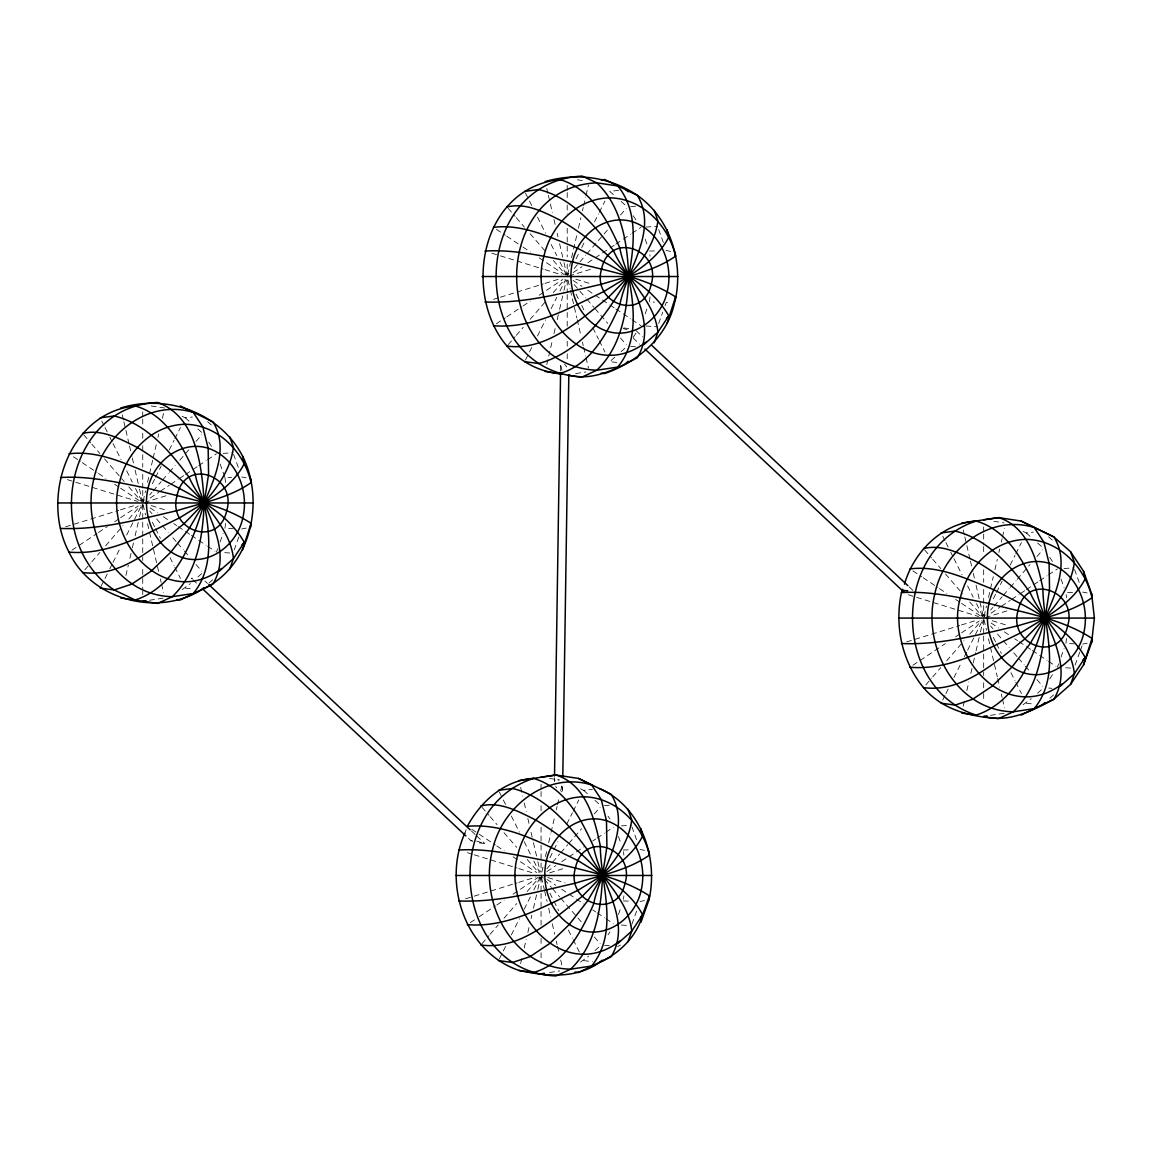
<?xml version="1.0" encoding="UTF-8"?>
<svg xmlns="http://www.w3.org/2000/svg" width="1152" height="1152" viewBox="0 0 1152 1152"><rect width="100%" height="100%" fill="white"/><g stroke="black" fill="none" stroke-linecap="round" stroke-linejoin="round"><path stroke-width="0.75" stroke-dasharray="5 3.75" d="M554.501 777.773L554.443 781.358L555.538 778.824L558.389 780.134M560.606 370.786L560.779 364.19L561.773 362.88M561.514 791.928L562.507 790.632L562.694 784.022M225.547 523.325L224.971 528.408L233.352 528.696M650.03 296.885L649.44 301.968L654.466 302.141M623.491 899.222L623.88 895.824M1066.493 638.438L1065.902 643.522L1074.283 643.795M125.914 575.482L128.318 565.128M129.917 558.216L131.918 549.59M132.322 547.862L133.517 542.678M135.115 535.766L139.133 518.501M139.536 516.787L142.33 504.691M143.136 501.25L145.541 490.882M147.542 482.256L149.141 475.344M149.544 473.616L152.755 459.806M153.144 458.078L156.355 444.269M157.954 437.371L158.76 433.915M162.36 418.378L163.57 413.194M546.782 364.579L552.384 340.402M553.997 333.504L555.192 328.32M557.194 319.694L559.195 311.054M559.598 309.326L563.602 292.061M564.005 290.333L566.41 279.979M567.619 274.795L576.821 235.094M578.434 228.182L580.838 217.829M582.437 210.917L583.243 207.475M583.632 205.747L585.634 197.107M586.037 195.379L588.442 185.026M520.632 963.518L521.827 958.334M524.232 947.981L526.234 939.355M527.846 932.443L529.445 925.546M531.043 918.634L531.85 915.178M533.448 908.28L537.451 891.014M537.854 889.286L540.662 877.205M541.858 872.021L543.067 866.837M545.472 856.483L547.07 849.571M548.669 842.674L550.685 834.034M551.074 832.306L554.688 816.768M556.286 809.87L557.093 806.414M557.482 804.686L559.094 797.774M560.693 790.877L562.291 783.965M963.245 706.133L964.44 700.949M966.845 690.595L968.846 681.955M970.848 673.33L972.85 664.69M973.253 662.962L975.658 652.608M976.061 650.88L980.064 633.614M980.467 631.886L983.275 619.805M984.067 616.349L986.472 605.995M988.488 597.37L990.086 590.458M990.49 588.73L993.283 576.648M994.896 569.736L997.301 559.382M998.899 552.47L999.691 549.029M1001.304 542.117L1002.096 538.661M1002.499 536.933L1004.501 528.307M216.461 552.125L217.67 548.741M220.104 541.958L223.142 533.491M234.187 549.965L238.824 537.048M645.192 313.819L647.021 308.75M464.904 833.098L466.114 829.714M658.67 323.525L662.731 312.221M665.05 305.755L666.202 302.53L670.68 301.651M618.437 914.458L620.87 907.69M631.944 924.091L637.157 909.547M1057.406 667.238L1058.616 663.84M1061.05 657.072L1064.088 648.605M1075.133 665.078L1079.77 652.162M1080.346 650.549L1082.088 645.696M100.973 586.498L104.184 580.075M104.99 578.462L109.008 570.427M109.8 568.829L112.219 564.005M113.011 562.406L120.24 547.949M126.677 535.09L141.134 506.189M142.733 502.963L144.346 499.752M152.366 483.696L154.786 478.872M155.578 477.274L161.208 466.027M169.243 449.957L174.053 440.323M174.859 438.71L180.475 427.478M525.442 360.058L528.667 353.635M529.459 352.022L531.878 347.213M537.494 335.966L545.53 319.896M551.146 308.65L556.776 297.403M559.987 290.981L565.603 279.734M567.216 276.523L568.814 273.312M576.043 258.854L578.462 254.045M581.674 247.608L584.078 242.798M594.518 221.918L598.536 213.883M599.342 212.27L604.958 201.038M499.306 958.997L502.517 952.574M503.309 950.962L505.728 946.152M511.344 934.906L519.379 918.835M524.203 909.202L530.626 896.357M533.837 889.934L540.259 877.075M549.893 857.808L553.104 851.371M553.91 849.773L557.928 841.738M566.77 824.069L572.386 812.822M573.192 811.224L578.808 799.978M942.71 699.998L945.115 695.189M945.922 693.576L948.341 688.752M953.957 677.52L961.186 663.062M964.397 656.626L966.802 651.816M967.608 650.203L982.066 621.288M983.678 618.077L985.277 614.866M993.312 598.81L995.717 593.986M996.523 592.373L1002.139 581.141M1010.174 565.07L1014.998 555.437M1015.805 553.824L1021.421 542.578M633.211 337.32L637.07 331.502M608.026 934.805L609.955 931.896M1049.674 678.874L1052.568 674.51M84.845 569.808L90.634 563.126M91.8 561.787L99.907 552.427M105.682 545.746L123.048 525.701M128.837 519.005L140.414 505.642M149.674 494.942L151.992 492.278M153.158 490.939L161.251 481.579M162.418 480.24L168.206 473.558M169.358 472.219L175.147 465.538M179.784 460.195L189.043 449.496M195.984 441.475L201.773 434.794M508.176 344.707L515.117 336.686M516.269 335.347L523.224 327.326M530.165 319.306L546.379 300.586M553.32 292.565L564.898 279.202M574.157 268.502L585.734 255.139M586.886 253.8L607.723 229.738M620.467 215.035L626.256 208.354M482.026 943.646L488.966 935.626M490.118 934.286L498.226 924.926M504.014 918.245L516.758 903.542M527.17 891.518L539.899 876.802M546.854 868.781L551.477 863.438M552.643 862.099L559.584 854.078M560.75 852.754L567.691 844.733M568.843 843.394L581.587 828.691M594.317 813.974L600.106 807.293M925.79 684.922L931.579 678.24M932.731 676.901L940.838 667.541M946.627 660.859L963.994 640.8M969.782 634.118L981.36 620.755M990.619 610.056L992.938 607.392M994.09 606.053L1002.197 596.693M1003.349 595.354L1009.138 588.672M1010.304 587.333L1016.093 580.651M1017.245 579.312L1029.974 564.61M1036.93 556.589L1042.718 549.907M182.146 589.608L190.339 583.646M197.899 576.95L202.939 572.486M208.915 583.128L212.774 579.701M614.822 357.192L609.782 361.656L618.61 362.693M621.115 351.619L627.408 346.046M580.478 962.122L588.672 956.146M594.965 950.558L601.258 944.986M1023.077 704.722L1031.285 698.746M1037.578 693.173L1043.87 687.586M1049.846 698.242L1053.706 694.814M71.957 550.152L97.027 533.448M98.496 532.454L107.338 526.565M114.71 521.654L119.146 518.702M120.614 517.709L138.312 505.915M150.106 498.053L158.962 492.149M160.43 491.17L169.272 485.28M170.755 484.286L178.128 479.376M179.597 478.397L184.018 475.445M185.501 474.466L191.39 470.534M192.874 469.541L197.294 466.603M198.763 465.61L206.136 460.699M207.619 459.72L216.461 453.816M496.426 323.712L505.282 317.822M506.75 316.829L521.496 307.008M522.979 306.014L530.352 301.104M539.194 295.2L562.781 279.475M573.106 272.592L581.962 266.702M587.851 262.771L593.755 258.84M595.224 257.846L608.501 249.005M609.97 248.026L614.405 245.074M615.874 244.094L621.778 240.149M623.246 239.17L630.619 234.259M632.088 233.28L640.944 227.376M470.29 922.651L477.662 917.741M479.131 916.762L495.346 905.947M496.829 904.968L504.202 900.043M513.043 894.154L518.947 890.222M520.416 889.229L538.114 877.435M546.955 871.546L555.811 865.642M561.701 861.71L567.605 857.779M569.074 856.8L574.978 852.869M576.446 851.875L583.819 846.965M592.675 841.061L595.627 839.102M597.096 838.123L604.469 833.198M605.938 832.219L613.31 827.309M912.888 665.266L945.331 643.637M955.656 636.754L960.077 633.816M961.56 632.822L979.243 621.029M991.051 613.166L999.893 607.262M1001.362 606.283L1010.218 600.379M1011.686 599.4L1019.059 594.49M1020.542 593.51L1024.963 590.558M1026.432 589.565L1038.226 581.702M1039.709 580.723L1047.082 575.813M1048.55 574.819L1057.406 568.93M617.53 946.512L620.525 945.144M493.546 299.318L498.686 297.734M500.4 297.202L543.226 283.954M544.939 283.421L558.648 279.173M568.93 276.005L591.192 269.107M65.635 526.824L118.742 510.394M120.456 509.861L134.165 505.613M144.446 502.445L166.723 495.547M906.581 641.938L959.688 625.507M961.402 624.974L975.11 620.726M985.392 617.544L1007.654 610.661M465.682 898.79L472.536 896.674M474.25 896.141L517.075 882.893M518.789 882.36L535.925 877.061M549.634 872.827L565.042 868.046M241.718 528.97L246.211 528.091M1082.664 644.083L1087.142 643.205M640.051 901.469L644.544 900.605M575.683 373.55L585.85 371.995M149.515 600.25L163.08 598.176M990.446 715.349L1004.011 713.29M549.533 972.49L559.714 970.949M618.61 190.354L609.782 191.39L614.822 195.854M182.146 416.318L185.299 417.83L192.355 417.01M1023.077 531.432L1026.245 532.944L1033.301 532.123M580.478 788.832L583.632 790.344L592.459 789.307M630.662 206.712L635.544 206.251M604.512 805.651L609.394 805.205M645.912 227.059L657.504 226.296M223.085 453.384L233.035 452.736M1064.03 568.498L1073.966 567.85M621.418 825.883L631.368 825.235M654.466 250.92L649.44 251.078L650.03 256.176M220.104 463.982L224.971 477.533L231.667 477.302M1072.613 592.416L1065.902 592.632L1066.493 597.73M623.29 850.032L630 849.802M192.643 578.189L191.434 578.29L192.038 578.779M472.248 840.499L471.038 840.614L472.608 841.464M623.29 900.922L630 901.138M645.912 326.002L657.504 326.765M224.741 552.658L233.035 553.205M1065.686 667.771L1073.966 668.304M621.418 925.056L631.368 925.704M623.822 327.917L630 328.867M630.662 346.349L635.544 346.795M1048.752 688.046L1052.006 688.349M604.512 945.288L609.394 945.749M185.299 588.11L192.355 588.931M1026.245 703.21L1033.301 704.045M583.632 960.61L592.459 961.646M577.382 179.77L585.85 181.051M993.845 521.323L1004.011 522.864M151.214 405.95L164.765 408.01M549.533 778.45L559.714 780.005M670.68 251.395L666.202 250.531L665.05 247.291M1082.664 592.085L1087.142 592.949M241.718 476.971L246.211 477.835M640.051 849.47L644.544 850.349M476.654 841.104L484.632 843.523L477.245 842.659M627.077 329.674L623.218 328.522M491.832 253.21L498.686 255.326M500.4 255.859L543.226 269.107M544.939 269.64L562.075 274.939M575.784 279.173L591.192 283.954M908.294 594.763L978.538 616.493M992.246 620.726L1007.654 625.507M67.349 479.65L137.592 501.379M151.301 505.613L166.723 510.394M467.395 852.682L472.536 854.266M474.25 854.798L517.075 868.046M518.789 868.579L532.498 872.827M547.92 877.594L565.042 882.893M496.426 229.349L505.282 235.238M506.75 236.218L521.496 246.053M522.979 247.032L530.352 251.957M539.194 257.846L564.264 274.565M573.106 280.454L581.962 286.358M587.851 290.29L593.755 294.221M595.224 295.2L608.501 304.056M609.97 305.035L614.405 307.987M615.874 308.966L621.778 312.898M623.246 313.877L630.619 318.802M632.088 319.781L640.944 325.685M912.888 570.888L921.744 576.792M923.213 577.771L937.958 587.606M939.442 588.586L946.814 593.51M955.656 599.4L960.077 602.352M961.56 603.331L980.726 616.118M991.051 623.002L998.424 627.912M1004.314 631.843L1008.734 634.795M1014.638 638.726L1017.59 640.685M1019.059 641.678L1024.963 645.61M1026.432 646.589L1030.853 649.541M1032.336 650.52L1038.226 654.451M1039.709 655.43L1047.082 660.355M1048.55 661.334L1055.923 666.245M73.426 456.768L80.798 461.678M82.282 462.658L97.027 472.493M98.496 473.472L105.869 478.397M114.71 484.286L119.146 487.238M120.614 488.218L139.781 501.005M150.106 507.888L157.478 512.798M163.382 516.73L167.803 519.682M173.707 523.613L176.645 525.586M178.128 526.565L184.018 530.496M185.501 531.475L189.922 534.427M191.39 535.406L197.294 539.338M198.763 540.331L206.136 545.242M207.619 546.221L214.992 551.146M471.758 829.267L477.662 833.198M479.131 834.178L495.346 844.992M496.829 845.986L504.202 850.896M513.043 856.8L518.947 860.731M520.416 861.71L536.645 872.525M546.955 879.408L555.811 885.298M561.701 889.229L567.605 893.16M569.074 894.154L574.978 898.085M576.446 899.064L583.819 903.974M592.675 909.878L595.627 911.851M597.096 912.83L604.469 917.741M605.938 918.72L613.31 923.645M1048.565 536.774L1052.424 540.202M1026.245 532.944L1032.538 538.531M1037.578 542.995L1042.618 547.459M621.115 201.442L626.155 205.906M207.619 421.675L211.478 425.088M185.299 417.83L191.592 423.418M197.899 428.99L201.672 432.346M583.632 790.344L588.672 794.808M594.965 800.381L600.005 804.845M636.12 330.725L642.658 336.845M909.216 586.915L913.133 590.587M633.139 338.04L639.677 344.16M204.941 580.997L207.547 583.445M471.485 831.053L475.416 834.725M476.712 835.963L484.56 843.307M192.816 579.715L196.733 583.402M468.504 838.368L471.125 840.816M564.624 364.19L566.683 366.912M924.638 549.907L931.579 557.928M932.731 559.267L940.838 568.613M945.475 573.97L962.842 594.014M969.782 602.035L982.512 616.738M990.619 626.098L992.938 628.776M997.56 634.118L1002.197 639.475M1003.349 640.8L1009.138 647.496M1013.774 652.838L1017.245 656.842M1018.397 658.181L1024.186 664.862M1025.352 666.202L1029.974 671.544M1036.93 679.565L1042.718 686.261M508.176 208.354L515.117 216.374M516.269 217.714L524.376 227.074M530.165 233.755L546.379 252.461M553.32 260.482L566.05 275.198M574.157 284.544L585.734 297.922M586.886 299.246L593.842 307.267M594.994 308.606L607.723 323.309M620.467 338.026L626.256 344.707M482.026 807.293L488.966 815.314M490.118 816.653L497.074 824.674M504.014 832.694L516.758 847.397M527.17 859.435L538.747 872.798M543.384 878.141L541.066 875.477L542.664 878.688M544.536 879.48L551.477 887.501M552.643 888.84L559.584 896.861M560.75 898.2L581.587 922.262M594.317 936.965L600.106 943.646M83.693 434.794L90.634 442.814M91.8 444.154L99.907 453.514M104.53 458.856L124.214 481.579M128.837 486.922L141.581 501.638M149.674 510.984L151.992 513.662M156.629 519.005L161.251 524.362M162.418 525.701L168.206 532.382M172.829 537.725L176.314 541.742M177.466 543.067L183.254 549.763M184.406 551.088L189.043 556.445M195.984 564.466L201.773 571.147M1049.674 557.294L1052.568 561.658M633.211 215.741L637.07 221.558M608.026 816.134L609.955 819.043M208.728 442.181L212.602 447.998M555.739 786.24L556.603 787.91M942.71 536.155L945.115 540.979M945.922 542.578L949.939 550.613M950.746 552.226L953.15 557.035M953.957 558.648L961.992 574.704M967.608 585.95L973.238 597.197M976.45 603.619L982.872 616.478M993.312 637.358L995.717 642.168M996.523 643.781L1001.347 653.414M1010.981 672.696L1014.998 680.731M1015.805 682.33L1021.421 693.576M525.442 193.003L528.667 199.426M529.459 201.038L531.878 205.848M537.494 217.094L545.53 233.165M551.146 244.397L556.776 255.643M559.987 262.066L566.41 274.925M576.043 294.192L578.462 299.016M581.674 305.438L584.078 310.262M592.906 327.931L598.536 339.178M599.342 340.776L604.958 352.022M499.306 791.942L502.517 798.365M503.309 799.978L505.728 804.787M511.344 816.034L519.379 832.104M524.203 841.738L530.626 854.597M533.837 861.019L539.453 872.266M549.893 893.146L553.104 899.568M553.91 901.166L558.734 910.814M568.368 930.082L572.386 938.117M573.192 939.73L579.614 952.574M101.779 421.042L104.184 425.866M104.99 427.478L109.008 435.499M109.8 437.112L112.219 441.936M113.011 443.534L121.046 459.605M126.677 470.837L132.293 482.083M135.504 488.506L141.926 501.365M152.366 522.245L154.786 527.069M155.578 528.667L160.402 538.315M170.035 557.582L174.053 565.618M174.859 567.216L180.475 578.462M561.974 370.296L560.678 365.414M1074.557 569.462L1079.77 584.006M1061.05 579.096L1064.088 587.563M658.67 229.522L664.459 245.678M645.192 239.227L647.021 244.31M631.944 826.862L636.581 839.779M618.437 836.482L620.87 843.25M233.611 454.349L238.824 468.893M561.989 786.24L562.608 789.408M963.245 530.035L964.44 535.205M964.843 536.933L966.442 543.845M966.845 545.573L970.056 559.382M970.459 561.11L972.85 571.464M973.253 573.192L974.462 578.376M976.061 585.274L983.275 616.349M984.067 619.805L986.472 630.158M988.488 638.798L990.086 645.71M990.49 647.424L997.301 676.786M997.69 678.499L999.691 687.139M1001.304 694.051L1002.096 697.493M1002.499 699.221L1004.501 707.861M546.782 188.482L547.978 193.666M548.381 195.379L549.979 202.291M550.382 204.019L552.384 212.645M553.997 219.557L555.595 226.454M557.194 233.366L558 236.822M559.598 243.72L563.602 260.986M564.005 262.714L566.813 274.795M568.008 279.979L570.01 288.619M570.413 290.333L576.821 317.966M577.224 319.694L580.838 335.232M582.437 342.13L583.243 345.586M583.632 347.314L585.634 355.939M586.037 357.667L588.442 368.035M520.632 787.421L522.634 796.061M524.232 802.958L526.234 811.598M527.846 818.496L529.042 823.68M531.043 832.306L533.045 840.946M533.448 842.674L537.451 859.939M537.854 861.667L540.259 872.021M541.469 877.205L544.262 889.286M544.666 891.014L547.07 901.368M548.669 908.28L550.685 916.906M552.283 923.818L554.688 934.171M556.286 941.083L557.093 944.525M557.482 946.253L559.094 953.165M560.693 960.062L562.291 966.974M122.299 414.922L123.509 420.106M123.912 421.819L125.51 428.731M125.914 430.459L129.11 444.269M129.514 445.997L131.918 456.35M132.322 458.078L133.517 463.262M135.115 470.16L139.133 487.426M139.536 489.154L142.33 501.25M143.136 504.691L145.541 515.059M147.542 523.685L149.141 530.597M149.544 532.325L158.76 572.026M160.358 578.938L161.165 582.379M161.568 584.107L163.57 592.747M623.491 851.731L623.88 855.115M224.971 477.533L225.547 482.616M983.678 526.925L983.678 532.282M983.678 534.082L983.678 544.795M983.678 546.581L983.678 553.738M983.678 569.822L983.678 582.336M983.678 589.478L983.678 603.778M983.678 605.563L983.678 616.291M983.678 619.877L983.678 634.248M983.678 636.048L983.678 652.219M983.678 654.019L983.678 670.19M983.678 671.99L983.678 675.59M983.678 682.776L983.678 691.762M983.678 693.562L983.678 700.747M567.216 185.371L567.216 190.742M567.216 192.528L567.216 197.885M567.216 205.027L567.216 213.97M567.216 228.269L567.216 244.354M567.216 246.139L567.216 256.867M567.216 264.01L567.216 274.738M567.216 280.123L567.216 292.709M567.216 294.494L567.216 310.666M567.216 312.466L567.216 328.637M567.216 341.222L567.216 346.608M567.216 353.808L567.216 359.194M541.066 784.31L541.066 789.682M541.066 791.467L541.066 798.61M541.066 805.766L541.066 811.123M541.066 827.208L541.066 843.293M541.066 845.093L541.066 861.178M541.066 862.963L541.066 871.891M541.066 877.262L541.066 891.648M541.066 893.448L541.066 909.619M541.066 911.419L541.066 927.59M541.066 938.362L541.066 945.562M541.066 952.747L541.066 963.533M142.733 411.811L142.733 417.182M142.733 418.968L142.733 426.11M142.733 433.267L142.733 438.624M142.733 445.781L142.733 452.923M142.733 454.709L142.733 467.222M142.733 474.365L142.733 488.664M142.733 490.464L142.733 501.178M142.733 504.763L142.733 537.12M142.733 538.906L142.733 555.077M142.733 556.877L142.733 560.477M142.733 569.462L142.733 576.648M142.733 578.448L142.733 589.234M142.733 591.019L142.733 594.619"/><path stroke-width="1.5" d="M554.515 775.973L560.578 372.586M562.795 776.851L568.814 375.25M176.774 599.544L180.202 600.005L212.875 584.136C234.374 548.266 201.874 509.846 195.293 474.336C182.938 446.645 166.579 414.85 135.173 405.936C68.803 412.517 40.133 497.606 69.005 552.125C91.354 599.832 157.19 617.098 201.182 589.968C250.402 568.181 265.579 502.171 242.582 456.106C219.542 412.56 167.17 393.682 120.701 408.01M575.107 972.043L578.534 972.504L611.208 956.635C632.693 920.765 600.206 882.36 593.626 846.835C581.256 819.158 564.912 787.349 533.506 778.435C504.432 780.077 480.614 801.619 467.338 826.315C506.822 822.845 543.586 844.085 578.03 860.645C601.517 875.549 629.338 889.056 642.6 914.818C637.171 936.043 619.243 953.582 599.515 962.467C575.467 979.171 546.034 976.349 519.034 970.43C464.832 952.214 442.253 883.181 464.904 833.098M568.872 375.077C593.366 381.413 616.334 368.712 637.358 357.696C658.843 321.826 626.342 283.406 619.776 247.882C607.406 220.205 591.048 188.41 559.642 179.496C456.206 191.275 458.021 364.939 562.133 374.054M987.062 715.867L983.678 716.386C1008.677 723.211 1032.35 710.698 1053.821 699.25C1075.306 663.379 1042.805 624.96 1036.238 589.435C1023.869 561.758 1007.51 529.963 976.104 521.05C941.789 523.44 913.637 552.082 904.478 584.165M250.69 527.227L251.078 523.339C220.435 503.381 182.837 497.722 148.046 488.304C119.218 482.861 90.043 475.618 60.494 477.533M601.258 373.104L604.685 373.565C639.173 361.296 670.349 334.987 675.562 296.899C644.904 276.941 607.306 271.267 572.515 261.864C543.686 256.421 514.512 249.178 484.978 251.078M640.915 922.334L649.022 899.726L649.411 895.838C618.754 875.88 581.155 870.221 546.365 860.803C517.55 855.36 488.362 848.117 458.827 850.032M1091.635 642.341L1092.024 638.438C1061.366 618.494 1023.768 612.821 988.978 603.418C960.149 597.96 930.974 590.717 901.44 592.632C894.456 625.666 901.829 661.349 923.472 687.586C942.178 709.906 970.776 716.861 998.626 718.546L1013.242 711.806L1034.237 708.61L1053.821 699.25L1070.626 684.346L1083.528 664.934L1091.635 642.341L1094.4 618.077L1091.635 593.827L1083.528 571.219L1070.626 551.808L1053.821 536.918L1021.147 521.05L998.626 517.622L983.678 519.782M675.173 300.787C683.654 262.181 670.421 218.52 637.358 195.365C609.811 176.846 576.922 172.382 545.184 181.57M649.022 899.726C658.541 857.462 640.958 806.53 599.515 788.472M242.582 549.835L251.078 523.339M667.066 323.395L675.562 296.899M1083.528 664.934L1092.024 638.438M229.694 569.246L233.453 558.605L244.282 542.304C224.856 508.522 185.89 492.322 152.942 474.638C126.346 464.141 98.381 450.029 69.005 453.816M654.163 342.792L657.922 332.165L668.75 315.864C649.325 282.082 610.373 265.882 577.426 248.184C550.829 237.701 522.864 223.589 493.488 227.376M628.013 941.746L631.771 931.104L642.6 914.818L649.411 895.838M1070.626 684.346L1074.384 673.718L1085.213 657.418C1065.787 623.635 1026.835 607.435 993.888 589.738C967.291 579.24 939.326 565.142 909.95 568.93M901.44 592.632L902.65 589.248M568.368 375.552L568.742 374.688M60.494 528.408C100.037 530.136 138.902 519.365 177.134 510.638C202.133 502.79 229.32 497.966 251.078 482.602C244.037 451.944 217.973 424.771 185.27 424.282C152.554 424.771 126.49 451.944 119.448 482.602C102.269 540.72 165.715 611.611 221.602 568.498M242.006 544.925L244.282 542.304M484.978 301.968C524.52 303.696 563.386 292.925 601.618 284.198C626.616 276.336 653.803 271.526 675.562 256.162C668.52 225.504 642.456 198.331 609.739 197.842C577.037 198.331 550.973 225.504 543.931 256.162C526.752 314.28 590.184 385.171 646.085 342.058M666.49 318.485L668.75 315.864M458.827 900.922C498.37 902.635 537.235 891.864 575.467 883.152C600.466 875.29 627.653 870.48 649.411 855.101C642.37 824.443 616.306 797.285 583.589 796.795C550.886 797.285 524.822 824.443 517.781 855.101C500.602 913.234 564.034 984.11 619.934 940.997M640.339 917.424L642.6 914.818M901.44 643.522C940.982 645.25 979.848 634.478 1018.08 625.752C1043.078 617.89 1070.266 613.08 1092.024 597.715C1084.982 567.058 1058.918 539.885 1026.202 539.395C993.499 539.885 967.435 567.058 960.394 597.715C943.214 655.834 1006.646 726.725 1062.547 683.597M1082.952 660.038L1085.213 657.418M219.341 571.104L233.453 558.605C229.954 526.392 201.557 505.757 189.101 477.288C169.906 451.339 146.995 423.835 114.192 415.973L100.166 417.83M201.182 589.968L203.76 587.693M643.81 344.664L657.922 332.165C654.437 299.952 626.026 279.317 613.584 250.848C594.374 224.899 571.478 197.395 538.661 189.533L524.65 191.39M625.666 363.528L628.243 361.253M617.659 943.618L631.771 931.104C628.286 898.891 599.875 878.256 587.434 849.787C568.224 823.838 545.328 796.334 512.51 788.472L498.499 790.344M599.515 962.467L602.093 960.192M1060.272 686.218L1074.384 673.718C1070.899 641.506 1042.488 620.87 1030.046 592.402C1010.837 566.453 987.941 538.949 955.123 531.072L941.112 532.944M1042.128 705.082L1044.706 702.806M1021.147 715.118L1034.237 708.61C1062.274 674.093 1043.352 628.056 1042.877 588.427C1037.318 561.283 1028.362 526.925 998.626 517.622L961.632 523.123M976.104 521.05C891.317 548.669 891.317 687.499 976.104 715.118C1017.014 701.755 1034.222 655.949 1045.109 618.077C1055.534 593.395 1069.992 562.205 1053.821 536.918L1021.147 521.05M533.506 778.435C439.013 808.92 452.822 971.986 556.013 975.931L570.629 969.192L591.638 965.995C619.661 931.478 600.754 885.456 600.278 845.827C594.706 818.683 585.749 784.325 556.013 775.008L541.066 777.168M142.733 601.272L146.131 600.754M519.034 780.523L556.013 775.008L578.534 778.435L611.208 794.304C632.693 830.174 600.206 868.594 593.626 904.118C581.256 931.795 564.912 963.59 533.506 972.504L519.034 970.43M541.066 973.771L544.45 973.267M601.258 179.957L604.685 179.496L637.358 195.365C658.843 231.235 626.342 269.64 619.776 305.165C607.406 332.842 591.048 364.651 559.642 373.565L545.184 371.477M507.01 207.014C526.363 202.205 544.752 212.63 561.557 220.896C586.642 235.886 609.134 254.808 628.646 276.523C634.118 306.389 638.597 341.87 617.774 367.056L596.779 370.253L582.163 376.992C467.453 370.872 467.453 182.189 582.163 176.069L596.779 182.808L617.774 186.005C638.597 211.176 634.118 246.672 628.646 276.523C627.408 309.672 621.893 346.262 596.779 370.253C489.946 365.27 489.946 187.776 596.779 182.808C621.893 206.798 627.408 243.389 628.646 276.523C608.285 312.854 581.011 352.094 538.661 363.528L524.65 361.656M82.541 433.454C101.894 428.645 120.283 439.07 137.088 447.336C162.173 462.326 184.651 481.248 204.178 502.963C209.635 532.829 214.128 568.31 193.306 593.496L172.296 596.693L157.694 603.432L120.701 597.931M923.472 548.568C942.826 543.758 961.214 554.184 978.019 562.45C1003.104 577.44 1025.597 596.347 1045.109 618.077C1043.87 651.226 1038.355 687.802 1013.242 711.806C955.699 710.654 921.557 645.638 934.834 593.827C943.747 549.994 988.978 513.504 1034.237 527.558L1043.842 542.074L1049.098 563.342L1049.53 589.435L1045.109 618.077L1030.046 643.752L1011.845 667.166L992.131 686.218L972.648 699.25L955.123 705.082L941.112 703.21M480.859 805.954C500.213 801.144 518.602 811.584 535.406 819.835C560.491 834.84 582.984 853.747 602.51 875.477C601.258 908.611 595.742 945.202 570.629 969.192C513.086 968.04 478.944 903.038 492.221 851.213C501.134 807.394 546.365 770.89 591.638 784.944L601.229 799.474L606.485 820.728L606.917 846.835L602.51 875.477L587.434 901.152L569.232 924.552L549.518 943.618L530.05 956.635L512.51 962.467L498.499 960.61M482.083 276.523L677.938 276.523M57.6 502.963L253.454 502.963M898.546 618.077L1094.4 618.077M455.933 875.477L651.787 875.477M493.488 325.685C532.973 329.155 569.722 307.915 604.181 291.355C627.667 276.451 655.488 262.944 668.75 237.182L667.066 229.666M69.005 552.125C108.49 555.595 145.253 534.355 179.712 517.795C203.184 502.891 231.019 489.384 244.282 463.622L242.582 456.106M909.95 667.238C949.435 670.694 986.184 649.469 1020.643 632.909C1044.13 618.005 1071.95 604.483 1085.213 578.736L1083.528 571.219M467.338 924.624C506.822 928.094 543.586 906.854 578.03 890.294C601.517 875.405 629.338 861.883 642.6 836.136L640.915 828.605M507.01 346.046C546.134 351.547 579.83 320.04 608.27 297.49C629.438 275.89 653.659 252.302 657.922 220.896L654.163 210.254M82.541 572.486C121.666 577.987 155.347 546.48 183.787 523.93C204.97 502.33 229.176 478.742 233.453 447.336L229.694 436.694M923.472 687.586C962.597 693.101 996.293 661.579 1024.733 639.043C1045.901 617.443 1070.122 593.856 1074.384 562.45L1070.626 551.808M480.859 944.986C519.984 950.501 553.68 918.979 582.12 896.443C603.288 874.829 627.509 851.256 631.771 819.835L628.013 809.208M100.166 588.11L114.192 589.968L135.173 600.005C176.083 586.642 193.277 540.835 204.178 502.963C214.603 478.282 229.046 447.106 212.875 421.805L180.202 405.936M961.632 713.03L976.104 715.118M907.848 590.832L902.232 590.342L903.802 591.192M578.534 778.435L591.638 784.944M625.666 189.533L628.243 191.808M651.802 345.427L907.906 585.691M644.904 349.07L902.304 590.544M208.858 584.669L470.189 829.829M203.27 589.522L465.898 835.92M1091.635 593.827L1092.024 597.715M675.173 252.274L675.562 256.162M649.022 851.213L649.411 855.101M250.69 478.714L251.078 482.602M204.178 502.963C202.925 536.112 197.41 572.702 172.296 596.693C114.754 595.541 80.611 530.539 93.902 478.714C102.802 434.88 148.032 398.39 193.306 412.445L202.896 426.974L208.152 448.229L208.584 474.336L204.178 502.963L189.101 528.653L170.914 552.053L151.2 571.104L131.717 584.136L114.192 589.968C41.76 542.362 64.728 405.979 157.694 402.509C196.92 416.635 201.974 467.194 204.178 502.963M148.046 488.304C141.653 515.693 154.872 548.395 182.75 557.712C210.125 566.208 237.47 544.147 242.856 517.637C249.25 490.234 236.03 457.546 208.152 448.229C180.778 439.733 153.432 461.794 148.046 488.304M177.134 495.302C166.68 529.978 218.506 549.158 226.742 510.638C237.197 475.963 185.386 456.782 177.134 495.302M572.515 261.864C566.122 289.253 579.355 321.955 607.219 331.272C634.594 339.768 661.954 317.707 667.339 291.197C673.733 263.794 660.499 231.106 632.635 221.789C605.246 213.293 577.901 235.354 572.515 261.864M601.618 268.848C591.163 303.538 642.989 322.718 651.226 284.198C661.68 249.523 609.854 230.342 601.618 268.848M546.365 860.803C539.986 888.206 553.205 920.894 581.069 930.211C608.458 938.707 635.803 916.646 641.189 890.136C647.582 862.747 634.349 830.045 606.485 820.728C579.11 812.232 551.75 834.293 546.365 860.803M575.467 867.802C565.013 902.477 616.838 921.658 625.075 883.152C635.53 848.462 583.718 829.282 575.467 867.802M988.978 603.418C982.584 630.806 995.818 663.509 1023.682 672.826C1051.056 681.322 1078.416 659.246 1083.802 632.75C1090.181 605.347 1076.962 572.659 1049.098 563.342C1021.709 554.846 994.363 576.907 988.978 603.418M1018.08 610.402C1007.626 645.077 1059.451 664.272 1067.688 625.752C1078.142 591.077 1026.317 571.896 1018.08 610.402"/></g></svg>
